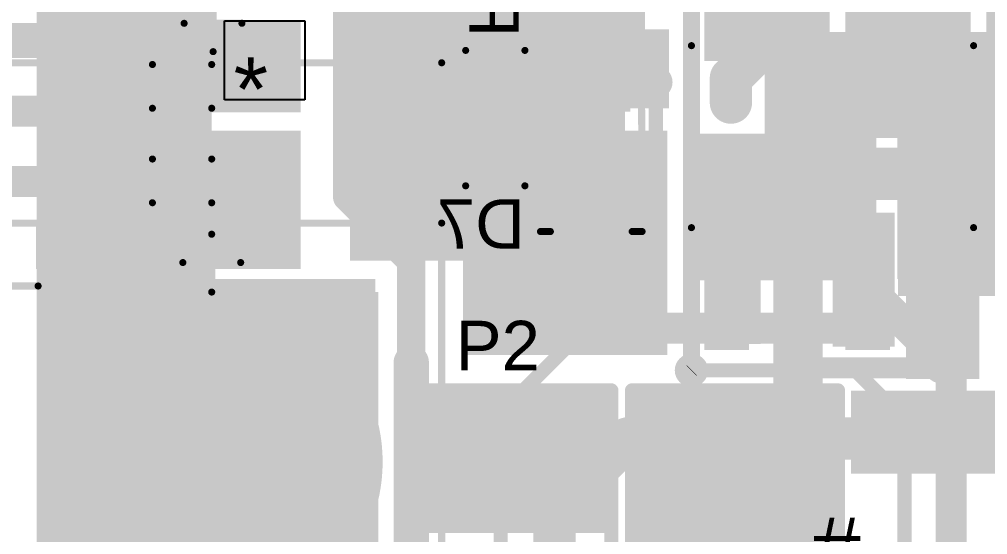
# Model space of a CAD drawing. Header units: millimetres. Extents: x -1.46 to 1.41, y -0.13 to 2.68.
# Drawn here: x -0.281 to 0.405, y 1 to 1.365 of the extents above; entities that cross this region are included whole.
import ezdxf

# ---------------------------------------------------------------- set-up
doc = ezdxf.new("R2010")
doc.units = ezdxf.units.MM
doc.header["$MEASUREMENT"] = 0
for name, color, linetype in [('BottomLayer', 5, 'Continuous'), ('BottomOverlay', 54, 'Continuous'), ('BottomPaste', 16, 'Continuous'), ('BottomSolder', 6, 'Continuous'), ('Mechanical2', 216, 'Continuous'), ('MultiLayer', 9, 'Continuous'), ('PadHoleLayer', 156, 'Continuous'), ('TopLayer', 1, 'Continuous'), ('TopOverlay', 2, 'Continuous'), ('TopPaste', 8, 'Continuous'), ('TopSolder', 216, 'Continuous'), ('ViaHoleLayer', 16, 'Continuous')]:
    doc.layers.add(name, color=color, linetype=linetype)
doc.styles.add('Arial', font='', dxfattribs={"height": 0.2})
doc.styles.get('Arial').set_extended_font_data('Arial')

# ---------------------------------------------------------------- blocks, each defined once
blk = doc.blocks.new('CAP_0603_B_14')
at = {"layer": 'BottomLayer'}
for points in [[(-0.045, -0.0175), (-0.045, 0.0175), (-0.015, 0.0175), (-0.015, -0.0175)], [(0.015, -0.0175), (0.015, 0.0175), (0.045, 0.0175), (0.045, -0.0175)]]:
    blk.add_hatch(color=5, dxfattribs=at).paths.add_polyline_path(points)
at = {"layer": 'BottomPaste'}
for points in [[(-0.045, -0.0175), (-0.045, 0.0175), (-0.015, 0.0175), (-0.015, -0.0175)], [(0.015, -0.0175), (0.015, 0.0175), (0.045, 0.0175), (0.045, -0.0175)]]:
    blk.add_hatch(color=16, dxfattribs=at).paths.add_polyline_path(points)
at = {"layer": 'BottomSolder'}
for points in [[(-0.04736, -0.01986), (-0.04736, 0.01986), (-0.01264, 0.01986), (-0.01264, -0.01986)], [(0.01264, -0.01986), (0.01264, 0.01986), (0.04736, 0.01986), (0.04736, -0.01986)]]:
    blk.add_hatch(color=6, dxfattribs=at).paths.add_polyline_path(points)
at = {"layer": 'BottomOverlay', "const_width": 0.005}
for points in [[(-0.049, -0.021), (-0.049, 0.021)], [(-0.018, 0.021), (-0.049, 0.021)], [(0.049, 0.021), (0.018, 0.021)], [(0.049, -0.021), (0.049, 0.021)], [(-0.018, -0.021), (-0.049, -0.021)], [(0.049, -0.021), (0.018, -0.021)]]:
    blk.add_lwpolyline(points, dxfattribs=at)
at = {"layer": 'BottomOverlay', "const_width": 0.0025}
for points in [[(-0.05025, 0.021, 1), (-0.04775, 0.021, 1)], [(-0.05025, 0.021, 1), (-0.04775, 0.021, 1)], [(-0.01925, 0.021, 1), (-0.01675, 0.021, 1)], [(0.01675, 0.021, 1), (0.01925, 0.021, 1)], [(0.04775, 0.021, 1), (0.05025, 0.021, 1)], [(0.04775, 0.021, 1), (0.05025, 0.021, 1)], [(-0.05025, -0.021, 1), (-0.04775, -0.021, 1)], [(-0.05025, -0.021, 1), (-0.04775, -0.021, 1)], [(-0.01925, -0.021, 1), (-0.01675, -0.021, 1)], [(0.01675, -0.021, 1), (0.01925, -0.021, 1)], [(0.04775, -0.021, 1), (0.05025, -0.021, 1)], [(0.04775, -0.021, 1), (0.05025, -0.021, 1)]]:
    blk.add_lwpolyline(points, format="xyb", close=True, dxfattribs=at)
blk = doc.blocks.new('SOIC_8_B_18')
at = {"layer": 'BottomLayer'}
for points in [[(-0.13681, 0.06319), (-0.13681, 0.08681), (-0.07579, 0.08681), (-0.07579, 0.06319)], [(0.07579, 0.06319), (0.07579, 0.08681), (0.13681, 0.08681), (0.13681, 0.06319)], [(-0.13681, 0.01319), (-0.13681, 0.03681), (-0.07579, 0.03681), (-0.07579, 0.01319)], [(0.07579, 0.01319), (0.07579, 0.03681), (0.13681, 0.03681), (0.13681, 0.01319)], [(-0.13681, -0.03681), (-0.13681, -0.01319), (-0.07579, -0.01319), (-0.07579, -0.03681)], [(0.07579, -0.03681), (0.07579, -0.01319), (0.13681, -0.01319), (0.13681, -0.03681)], [(-0.13681, -0.08681), (-0.13681, -0.06319), (-0.07579, -0.06319), (-0.07579, -0.08681)], [(0.07579, -0.08681), (0.07579, -0.06319), (0.13681, -0.06319), (0.13681, -0.08681)]]:
    blk.add_hatch(color=5, dxfattribs=at).paths.add_polyline_path(points)
at = {"layer": 'BottomPaste'}
for points in [[(-0.13681, 0.06319), (-0.13681, 0.08681), (-0.07579, 0.08681), (-0.07579, 0.06319)], [(0.07579, 0.06319), (0.07579, 0.08681), (0.13681, 0.08681), (0.13681, 0.06319)], [(-0.13681, 0.01319), (-0.13681, 0.03681), (-0.07579, 0.03681), (-0.07579, 0.01319)], [(0.07579, 0.01319), (0.07579, 0.03681), (0.13681, 0.03681), (0.13681, 0.01319)], [(-0.13681, -0.03681), (-0.13681, -0.01319), (-0.07579, -0.01319), (-0.07579, -0.03681)], [(0.07579, -0.03681), (0.07579, -0.01319), (0.13681, -0.01319), (0.13681, -0.03681)], [(-0.13681, -0.08681), (-0.13681, -0.06319), (-0.07579, -0.06319), (-0.07579, -0.08681)], [(0.07579, -0.08681), (0.07579, -0.06319), (0.13681, -0.06319), (0.13681, -0.08681)]]:
    blk.add_hatch(color=16, dxfattribs=at).paths.add_polyline_path(points)
at = {"layer": 'BottomSolder'}
for points in [[(-0.14081, 0.05919), (-0.14081, 0.09081), (-0.07179, 0.09081), (-0.07179, 0.05919)], [(0.07179, 0.05919), (0.07179, 0.09081), (0.14081, 0.09081), (0.14081, 0.05919)], [(-0.14081, 0.00919), (-0.14081, 0.04081), (-0.07179, 0.04081), (-0.07179, 0.00919)], [(0.07179, 0.00919), (0.07179, 0.04081), (0.14081, 0.04081), (0.14081, 0.00919)], [(-0.14081, -0.04081), (-0.14081, -0.00919), (-0.07179, -0.00919), (-0.07179, -0.04081)], [(0.07179, -0.04081), (0.07179, -0.00919), (0.14081, -0.00919), (0.14081, -0.04081)], [(-0.14081, -0.09081), (-0.14081, -0.05919), (-0.07179, -0.05919), (-0.07179, -0.09081)], [(0.07179, -0.09081), (0.07179, -0.05919), (0.14081, -0.05919), (0.14081, -0.09081)]]:
    blk.add_hatch(color=6, dxfattribs=at).paths.add_polyline_path(points)
at = {"layer": 'BottomOverlay', "const_width": 0.005}
for points in [[(0.066, 0.099), (-0.072, 0.099)], [(0.066, -0.099), (-0.072, -0.099)]]:
    blk.add_lwpolyline(points, dxfattribs=at)
at = {"layer": 'BottomOverlay'}
for points, const_width in [([(-0.07325, 0.099, 1), (-0.07075, 0.099, 1)], 0.0025), ([(0.06475, 0.099, 1), (0.06725, 0.099, 1)], 0.0025), ([(-0.1216, -0.1, 1), (-0.1344, -0.1, 1)], 0.01), ([(-0.1369, -0.1, 1), (-0.1319, -0.1, 1)], 0.005), ([(-0.1241, -0.1, 1), (-0.1191, -0.1, 1)], 0.005), ([(-0.07325, -0.099, 1), (-0.07075, -0.099, 1)], 0.0025), ([(0.06475, -0.099, 1), (0.06725, -0.099, 1)], 0.0025)]:
    blk.add_lwpolyline(points, format="xyb", close=True, dxfattribs=dict(at, const_width=const_width))
blk = doc.blocks.new('RES0603_B_28')
at = {"layer": 'BottomLayer'}
for points in [[(-0.045, -0.0175), (-0.045, 0.0175), (-0.015, 0.0175), (-0.015, -0.0175)], [(0.015, -0.0175), (0.015, 0.0175), (0.045, 0.0175), (0.045, -0.0175)]]:
    blk.add_hatch(color=5, dxfattribs=at).paths.add_polyline_path(points)
at = {"layer": 'BottomPaste'}
for points in [[(-0.045, -0.0175), (-0.045, 0.0175), (-0.015, 0.0175), (-0.015, -0.0175)], [(0.015, -0.0175), (0.015, 0.0175), (0.045, 0.0175), (0.045, -0.0175)]]:
    blk.add_hatch(color=16, dxfattribs=at).paths.add_polyline_path(points)
at = {"layer": 'BottomSolder'}
for points in [[(-0.049, -0.0215), (-0.049, 0.0215), (-0.011, 0.0215), (-0.011, -0.0215)], [(0.011, -0.0215), (0.011, 0.0215), (0.049, 0.0215), (0.049, -0.0215)]]:
    blk.add_hatch(color=6, dxfattribs=at).paths.add_polyline_path(points)
at = {"layer": 'BottomOverlay', "const_width": 0.005}
for points in [[(-0.048, 0.021), (0.048, 0.021)], [(-0.048, 0.021), (-0.048, -0.021)], [(0.048, 0.021), (0.048, -0.021)], [(-0.048, -0.021), (0.048, -0.021)]]:
    blk.add_lwpolyline(points, dxfattribs=at)
at = {"layer": 'BottomOverlay', "const_width": 0.0025}
for points in [[(-0.04925, 0.021, 1), (-0.04675, 0.021, 1)], [(-0.04925, 0.021, 1), (-0.04675, 0.021, 1)], [(0.04675, 0.021, 1), (0.04925, 0.021, 1)], [(0.04675, 0.021, 1), (0.04925, 0.021, 1)], [(-0.04925, -0.021, 1), (-0.04675, -0.021, 1)], [(-0.04925, -0.021, 1), (-0.04675, -0.021, 1)], [(0.04675, -0.021, 1), (0.04925, -0.021, 1)], [(0.04675, -0.021, 1), (0.04925, -0.021, 1)]]:
    blk.add_lwpolyline(points, format="xyb", close=True, dxfattribs=at)
blk = doc.blocks.new('AO4882_MS_B_35')
at = {"layer": 'BottomLayer'}
for points in [[(-0.14567, 0.08681), (-0.05906, 0.08681), (-0.05906, 0.06319), (-0.14567, 0.06319)], [(0.05906, 0.08681), (0.14567, 0.08681), (0.14567, 0.06319), (0.05906, 0.06319)], [(-0.14567, 0.03681), (-0.05906, 0.03681), (-0.05906, 0.01319), (-0.14567, 0.01319)], [(0.05906, 0.03681), (0.14567, 0.03681), (0.14567, 0.01319), (0.05906, 0.01319)], [(-0.14567, -0.01319), (-0.05906, -0.01319), (-0.05906, -0.03681), (-0.14567, -0.03681)], [(0.05906, -0.01319), (0.14567, -0.01319), (0.14567, -0.03681), (0.05906, -0.03681)], [(-0.14567, -0.06319), (-0.05906, -0.06319), (-0.05906, -0.08681), (-0.14567, -0.08681)], [(0.05906, -0.06319), (0.14567, -0.06319), (0.14567, -0.08681), (0.05906, -0.08681)]]:
    blk.add_hatch(color=5, dxfattribs=at).paths.add_polyline_path(points)
at = {"layer": 'BottomPaste'}
for points in [[(-0.14567, 0.08681), (-0.05906, 0.08681), (-0.05906, 0.06319), (-0.14567, 0.06319)], [(0.05906, 0.08681), (0.14567, 0.08681), (0.14567, 0.06319), (0.05906, 0.06319)], [(-0.14567, 0.03681), (-0.05906, 0.03681), (-0.05906, 0.01319), (-0.14567, 0.01319)], [(0.05906, 0.03681), (0.14567, 0.03681), (0.14567, 0.01319), (0.05906, 0.01319)], [(-0.14567, -0.01319), (-0.05906, -0.01319), (-0.05906, -0.03681), (-0.14567, -0.03681)], [(0.05906, -0.01319), (0.14567, -0.01319), (0.14567, -0.03681), (0.05906, -0.03681)], [(-0.14567, -0.06319), (-0.05906, -0.06319), (-0.05906, -0.08681), (-0.14567, -0.08681)], [(0.05906, -0.06319), (0.14567, -0.06319), (0.14567, -0.08681), (0.05906, -0.08681)]]:
    blk.add_hatch(color=16, dxfattribs=at).paths.add_polyline_path(points)
at = {"layer": 'BottomSolder'}
for points in [[(-0.14967, 0.09081), (-0.05506, 0.09081), (-0.05506, 0.05919), (-0.14967, 0.05919)], [(0.05506, 0.09081), (0.14967, 0.09081), (0.14967, 0.05919), (0.05506, 0.05919)], [(-0.14967, 0.04081), (-0.05506, 0.04081), (-0.05506, 0.00919), (-0.14967, 0.00919)], [(0.05506, 0.04081), (0.14967, 0.04081), (0.14967, 0.00919), (0.05506, 0.00919)], [(-0.14967, -0.00919), (-0.05506, -0.00919), (-0.05506, -0.04081), (-0.14967, -0.04081)], [(0.05506, -0.00919), (0.14967, -0.00919), (0.14967, -0.04081), (0.05506, -0.04081)], [(-0.14967, -0.05919), (-0.05506, -0.05919), (-0.05506, -0.09081), (-0.14967, -0.09081)], [(0.05506, -0.05919), (0.14967, -0.05919), (0.14967, -0.09081), (0.05506, -0.09081)]]:
    blk.add_hatch(color=6, dxfattribs=at).paths.add_polyline_path(points)
at = {"layer": 'BottomOverlay', "const_width": 0.005}
for points in [[(-0.063, 0.1), (0.066, 0.1)], [(-0.063, -0.1), (0.066, -0.1)]]:
    blk.add_lwpolyline(points, dxfattribs=at)
at = {"layer": 'BottomOverlay'}
for points, const_width in [([(-0.06425, 0.1, 1), (-0.06175, 0.1, 1)], 0.0025), ([(0.06475, 0.1, 1), (0.06725, 0.1, 1)], 0.0025), ([(-0.15371, -0.077, 1), (-0.16836, -0.077, 1)], 0.01), ([(-0.17086, -0.077, 1), (-0.16586, -0.077, 1)], 0.005), ([(-0.15621, -0.077, 1), (-0.15121, -0.077, 1)], 0.005), ([(-0.06425, -0.1, 1), (-0.06175, -0.1, 1)], 0.0025), ([(0.06475, -0.1, 1), (0.06725, -0.1, 1)], 0.0025)]:
    blk.add_lwpolyline(points, format="xyb", close=True, dxfattribs=dict(at, const_width=const_width))
blk = doc.blocks.new('CRS01_TE85L_Q_M__B_47')
at = {"layer": 'BottomLayer'}
for points in [[(-0.07874, 0.02362), (-0.0315, 0.02362), (-0.0315, -0.02362), (-0.07874, -0.02362)], [(0.0315, 0.02362), (0.07874, 0.02362), (0.07874, -0.02362), (0.0315, -0.02362)]]:
    blk.add_hatch(color=5, dxfattribs=at).paths.add_polyline_path(points)
at = {"layer": 'BottomOverlay'}
for points in [[(-0.11559, -0.038), (-0.08059, -0.038), (-0.08059, 0.038), (-0.11559, 0.038)], [(-0.08561, 0.025), (-0.058, 0.025), (-0.058, 0.03638), (-0.08561, 0.03638)], [(-0.08561, -0.03638), (-0.058, -0.03638), (-0.058, -0.025), (-0.08561, -0.025)]]:
    blk.add_hatch(color=54, dxfattribs=at).paths.add_polyline_path(points)
at = {"layer": 'BottomPaste'}
for points in [[(-0.07874, 0.02362), (-0.0315, 0.02362), (-0.0315, -0.02362), (-0.07874, -0.02362)], [(0.0315, 0.02362), (0.07874, 0.02362), (0.07874, -0.02362), (0.0315, -0.02362)]]:
    blk.add_hatch(color=16, dxfattribs=at).paths.add_polyline_path(points)
at = {"layer": 'BottomSolder'}
for points in [[(-0.08274, 0.02762), (-0.0275, 0.02762), (-0.0275, -0.02762), (-0.08274, -0.02762)], [(0.0275, 0.02762), (0.08274, 0.02762), (0.08274, -0.02762), (0.0275, -0.02762)]]:
    blk.add_hatch(color=6, dxfattribs=at).paths.add_polyline_path(points)
at = {"layer": 'BottomOverlay', "const_width": 0.005}
for points in [[(-0.11261, 0.03538), (0.05739, 0.036)], [(0.05739, 0.029), (0.05739, 0.036)], [(0.05739, -0.036), (0.05739, -0.029)], [(0.05739, -0.036), (-0.11261, -0.03538)]]:
    blk.add_lwpolyline(points, dxfattribs=at)
at = {"layer": 'BottomOverlay', "const_width": 0.0025}
for points in [[(-0.11386, 0.03538, 1), (-0.11136, 0.03538, 1)], [(0.05614, 0.036, 1), (0.05864, 0.036, 1)], [(0.05614, 0.036, 1), (0.05864, 0.036, 1)], [(0.05614, 0.029, 1), (0.05864, 0.029, 1)], [(0.05614, -0.029, 1), (0.05864, -0.029, 1)], [(-0.11386, -0.03538, 1), (-0.11136, -0.03538, 1)], [(0.05614, -0.036, 1), (0.05864, -0.036, 1)], [(0.05614, -0.036, 1), (0.05864, -0.036, 1)]]:
    blk.add_lwpolyline(points, format="xyb", close=True, dxfattribs=at)
blk = doc.blocks.new('0685H9150_01_69')
at = {"layer": 'TopLayer'}
for points in [[(-0.08102, 0.03583), (-0.03929, 0.03583), (-0.03929, -0.03583), (-0.08102, -0.03583)], [(0.03929, 0.03583), (0.08102, 0.03583), (0.08102, -0.03583), (0.03929, -0.03583)]]:
    blk.add_hatch(color=1, dxfattribs=at).paths.add_polyline_path(points)
at = {"layer": 'TopPaste'}
for points in [[(-0.08102, 0.03583), (-0.03929, 0.03583), (-0.03929, -0.03583), (-0.08102, -0.03583)], [(0.03929, 0.03583), (0.08102, 0.03583), (0.08102, -0.03583), (0.03929, -0.03583)]]:
    blk.add_hatch(color=8, dxfattribs=at).paths.add_polyline_path(points)
at = {"layer": 'TopSolder'}
for points in [[(-0.08502, 0.03983), (-0.03529, 0.03983), (-0.03529, -0.03983), (-0.08502, -0.03983)], [(0.03529, 0.03983), (0.08502, 0.03983), (0.08502, -0.03983), (0.03529, -0.03983)]]:
    blk.add_hatch(color=216, dxfattribs=at).paths.add_polyline_path(points)
at = {"layer": 'TopOverlay', "const_width": 0.005}
for points in [[(-0.02677, 0.03343), (0.02677, 0.03343)], [(-0.02677, -0.03343), (0.02677, -0.03343)]]:
    blk.add_lwpolyline(points, dxfattribs=at)
at = {"layer": 'TopOverlay', "const_width": 0.0025}
for points in [[(-0.02802, 0.03343, 1), (-0.02552, 0.03343, 1)], [(0.02552, 0.03343, 1), (0.02802, 0.03343, 1)], [(-0.02802, -0.03343, 1), (-0.02552, -0.03343, 1)], [(0.02552, -0.03343, 1), (0.02802, -0.03343, 1)]]:
    blk.add_lwpolyline(points, format="xyb", close=True, dxfattribs=at)
at = {"layer": 'TopOverlay'}
blk.add_text('F1', height=0.05, rotation=-90, dxfattribs=at).set_placement((0.08592, 0.038))
blk = doc.blocks.new('VKME1451J221MV_93')
at = {"layer": 'TopLayer'}
blk.add_hatch(color=1, dxfattribs=at).paths.add_polyline_path([(-0.08858, -0.03248), (-0.26574, -0.03248), (-0.26574, 0.03248), (-0.08858, 0.03248)])
at = {"layer": 'TopPaste'}
blk.add_hatch(color=8, dxfattribs=at).paths.add_polyline_path([(-0.08858, -0.03248), (-0.26574, -0.03248), (-0.26574, 0.03248), (-0.08858, 0.03248)])
at = {"layer": 'TopSolder'}
blk.add_hatch(color=216, dxfattribs=at).paths.add_polyline_path([(-0.08458, -0.03648), (-0.26974, -0.03648), (-0.26974, 0.03648), (-0.08458, 0.03648)])
blk = doc.blocks.new('PRT_10474_124')
at = {"layer": 'TopOverlay', "const_width": 0.005}
for points in [[(0.311, 0.165), (-0.21, 0.165)], [(0.311, -0.16), (0.311, 0.165)], [(0.283, -0.01755), (0.283, 0.02345)], [(0.30308, 0.003), (0.26208, 0.003)]]:
    blk.add_lwpolyline(points, dxfattribs=at)
at = {"layer": 'TopOverlay', "const_width": 0.0025}
for points in [[(0.30975, 0.165, 1), (0.31225, 0.165, 1)], [(0.30975, 0.165, 1), (0.31225, 0.165, 1)], [(0.28175, 0.02345, 1), (0.28425, 0.02345, 1)], [(0.30183, 0.003, 1), (0.30433, 0.003, 1)], [(0.28175, -0.01755, 1), (0.28425, -0.01755, 1)]]:
    blk.add_lwpolyline(points, format="xyb", close=True, dxfattribs=at)
blk = doc.blocks.new('PRT_10474_125')
at = {"layer": 'BottomLayer'}
h = blk.add_hatch(color=5, dxfattribs=at)
edge = h.paths.add_edge_path()
edge.add_arc((0.14173, 0), 0.11417, 0, 360)
at = {"layer": 'BottomSolder'}
h = blk.add_hatch(color=6, dxfattribs=at)
edge = h.paths.add_edge_path()
edge.add_arc((0.14173, 0), 0.11817, 0, 360)
at = {"layer": 'MultiLayer'}
h = blk.add_hatch(color=9, dxfattribs=at)
edge = h.paths.add_edge_path()
edge.add_arc((0.14173, 0), 0.11417, 0, 360)
at = {"layer": 'PadHoleLayer'}
h = blk.add_hatch(color=156, dxfattribs=at)
edge = h.paths.add_edge_path()
edge.add_arc((0.14173, 0), 0.09055, 0, 360)
at = {"layer": 'TopLayer'}
h = blk.add_hatch(color=1, dxfattribs=at)
edge = h.paths.add_edge_path()
edge.add_arc((0.14173, 0), 0.11417, 0, 360)
at = {"layer": 'TopSolder'}
h = blk.add_hatch(color=216, dxfattribs=at)
edge = h.paths.add_edge_path()
edge.add_arc((0.14173, 0), 0.11817, 0, 360)
at = {"layer": 'TopOverlay', "const_width": 0.005}
for points in [[(0.311, 0.165), (0.311, -0.16)], [(0.283, 0.02345), (0.283, -0.01755)], [(0.26208, 0.003), (0.30308, 0.003)], [(-0.21, -0.16), (0.311, -0.16)]]:
    blk.add_lwpolyline(points, dxfattribs=at)
at = {"layer": 'TopOverlay', "const_width": 0.0025}
for points in [[(0.28175, 0.02345, 1), (0.28425, 0.02345, 1)], [(0.26083, 0.003, 1), (0.26333, 0.003, 1)], [(0.30183, 0.003, 1), (0.30433, 0.003, 1)], [(0.28175, -0.01755, 1), (0.28425, -0.01755, 1)], [(0.30975, -0.16, 1), (0.31225, -0.16, 1)], [(0.30975, -0.16, 1), (0.31225, -0.16, 1)]]:
    blk.add_lwpolyline(points, format="xyb", close=True, dxfattribs=at)
blk = doc.blocks.new('RES_2512_B_135')
at = {"layer": 'BottomLayer'}
for points in [[(-0.15945, 0.06693), (-0.09646, 0.06693), (-0.09646, -0.06693), (-0.15945, -0.06693)], [(0.09646, 0.06693), (0.15945, 0.06693), (0.15945, -0.06693), (0.09646, -0.06693)]]:
    blk.add_hatch(color=5, dxfattribs=at).paths.add_polyline_path(points)
at = {"layer": 'BottomPaste'}
for points in [[(-0.15945, 0.06693), (-0.09646, 0.06693), (-0.09646, -0.06693), (-0.15945, -0.06693)], [(0.09646, 0.06693), (0.15945, 0.06693), (0.15945, -0.06693), (0.09646, -0.06693)]]:
    blk.add_hatch(color=16, dxfattribs=at).paths.add_polyline_path(points)
at = {"layer": 'BottomSolder'}
for points in [[(-0.16345, 0.07093), (-0.09246, 0.07093), (-0.09246, -0.07093), (-0.16345, -0.07093)], [(0.09246, 0.07093), (0.16345, 0.07093), (0.16345, -0.07093), (0.09246, -0.07093)]]:
    blk.add_hatch(color=6, dxfattribs=at).paths.add_polyline_path(points)
at = {"layer": 'BottomOverlay', "const_width": 0.01}
for points in [[(-0.167, -0.073), (-0.167, 0.073)], [(0.16679, 0.073), (-0.167, 0.073)], [(0.16679, -0.073), (0.16679, 0.073)], [(0.16679, -0.073), (-0.167, -0.073)]]:
    blk.add_lwpolyline(points, dxfattribs=at)
at = {"layer": 'BottomOverlay', "const_width": 0.005}
for points in [[(-0.1695, 0.073, 1), (-0.1645, 0.073, 1)], [(-0.1695, 0.073, 1), (-0.1645, 0.073, 1)], [(0.16429, 0.073, 1), (0.16929, 0.073, 1)], [(0.16429, 0.073, 1), (0.16929, 0.073, 1)], [(-0.1695, -0.073, 1), (-0.1645, -0.073, 1)], [(-0.1695, -0.073, 1), (-0.1645, -0.073, 1)], [(0.16429, -0.073, 1), (0.16929, -0.073, 1)], [(0.16429, -0.073, 1), (0.16929, -0.073, 1)]]:
    blk.add_lwpolyline(points, format="xyb", close=True, dxfattribs=at)
blk = doc.blocks.new('RES_2512_B_136')
at = {"layer": 'BottomLayer'}
for points in [[(-0.15945, 0.06693), (-0.09646, 0.06693), (-0.09646, -0.06693), (-0.15945, -0.06693)], [(0.09646, 0.06693), (0.15945, 0.06693), (0.15945, -0.06693), (0.09646, -0.06693)]]:
    blk.add_hatch(color=5, dxfattribs=at).paths.add_polyline_path(points)
at = {"layer": 'BottomPaste'}
for points in [[(-0.15945, 0.06693), (-0.09646, 0.06693), (-0.09646, -0.06693), (-0.15945, -0.06693)], [(0.09646, 0.06693), (0.15945, 0.06693), (0.15945, -0.06693), (0.09646, -0.06693)]]:
    blk.add_hatch(color=16, dxfattribs=at).paths.add_polyline_path(points)
at = {"layer": 'BottomSolder'}
for points in [[(-0.16345, 0.07093), (-0.09246, 0.07093), (-0.09246, -0.07093), (-0.16345, -0.07093)], [(0.09246, 0.07093), (0.16345, 0.07093), (0.16345, -0.07093), (0.09246, -0.07093)]]:
    blk.add_hatch(color=6, dxfattribs=at).paths.add_polyline_path(points)
at = {"layer": 'BottomOverlay', "const_width": 0.01}
for points in [[(-0.167, -0.073), (-0.167, 0.073)], [(0.16679, 0.073), (-0.167, 0.073)], [(0.16679, -0.073), (0.16679, 0.073)], [(0.16679, -0.073), (-0.167, -0.073)]]:
    blk.add_lwpolyline(points, dxfattribs=at)
at = {"layer": 'BottomOverlay', "const_width": 0.005}
for points in [[(-0.1695, 0.073, 1), (-0.1645, 0.073, 1)], [(-0.1695, 0.073, 1), (-0.1645, 0.073, 1)], [(0.16429, 0.073, 1), (0.16929, 0.073, 1)], [(0.16429, 0.073, 1), (0.16929, 0.073, 1)], [(-0.1695, -0.073, 1), (-0.1645, -0.073, 1)], [(-0.1695, -0.073, 1), (-0.1645, -0.073, 1)], [(0.16429, -0.073, 1), (0.16929, -0.073, 1)], [(0.16429, -0.073, 1), (0.16929, -0.073, 1)]]:
    blk.add_lwpolyline(points, format="xyb", close=True, dxfattribs=at)

msp = doc.modelspace()

# ---------------------------------------------------------------- hatches: boundary and pattern name
at = {"layer": 'BottomLayer'}
for points in [[(0.208, 1.339), (0.293, 1.339), (0.293, 1.449), (0.208, 1.449)], [(0.306, 1.281), (0.393, 1.281), (0.393, 1.431), (0.306, 1.431)], [(0.404, 1.30196), (0.543, 1.30196), (0.543, 1.399), (0.404, 1.399)], [(-0.032, 1.246), (0.024, 1.246), (0.024, 1.388), (-0.032, 1.388)], [(-0.187, 1.299), (-0.082, 1.299), (-0.082, 1.364), (-0.187, 1.364)], [(0.036, 1.30196), (0.179, 1.30196), (0.179, 1.358), (0.036, 1.358)], [(0.247, 1.281), (0.393, 1.281), (0.393, 1.328), (0.247, 1.328)], [(-0.082, 1.286), (-0.18704, 1.286), (-0.18704, 1.188), (-0.082, 1.188)], [(0.033, 1.127), (0.178, 1.127), (0.178, 1.286), (0.033, 1.286)], [(0.208, 1.135), (0.244, 1.135), (0.244, 1.274), (0.208, 1.274)], [(0.433, 1.237), (0.433, 1.274), (0.209, 1.274), (0.209, 1.237)], [(0.253, 1.032), (0.288, 1.032), (0.288, 1.23), (0.253, 1.23)], [(-0.152, 1.188), (-0.152, 1.22204), (-0.26943, 1.22204), (-0.26943, 1.188)], [(0.295, 1.133), (0.339, 1.133), (0.339, 1.228), (0.295, 1.228)], [(0.347, 1.11), (0.399, 1.11), (0.399, 1.228), (0.347, 1.228)], [(-0.027, 1.17165), (-0.268, 1.17165), (-0.268, 0.91265), (-0.027, 0.91265)], [(0.308, 1.043), (0.568, 1.043), (0.568, 1.10179), (0.308, 1.10179)], [(0.136, 1.001), (0.136, 1.095), (-0.002, 1.095), (-0.002, 1.001)], [(0.294, 0.968), (0.294, 1.095), (0.156, 1.095), (0.156, 0.968)]]:
    msp.add_hatch(color=5, dxfattribs=at).paths.add_polyline_path(points)
h = msp.add_hatch(color=5, dxfattribs=at)
edge = h.paths.add_edge_path()
edge.add_arc((-0.121, 1.348), 0.01181, 0, 360)
h = msp.add_hatch(color=5, dxfattribs=at)
edge = h.paths.add_edge_path()
edge.add_arc((-0.096, 1.348), 0.01181, 0, 360)
h = msp.add_hatch(color=5, dxfattribs=at)
edge = h.paths.add_edge_path()
edge.add_arc((0.01061, 1.35008), 0.01181, 0, 360)
h = msp.add_hatch(color=5, dxfattribs=at)
edge = h.paths.add_edge_path()
edge.add_arc((-0.122, 1.32), 0.01181, 0, 360)
h = msp.add_hatch(color=5, dxfattribs=at)
edge = h.paths.add_edge_path()
edge.add_arc((-0.097, 1.32), 0.01181, 0, 360)
h = msp.add_hatch(color=5, dxfattribs=at)
edge = h.paths.add_edge_path()
edge.add_arc((0.01061, 1.32316), 0.01181, 0, 360)
h = msp.add_hatch(color=5, dxfattribs=at)
edge = h.paths.add_edge_path()
edge.add_arc((0.16981, 1.32046), 0.01181, 0, 360)
h = msp.add_hatch(color=5, dxfattribs=at)
edge = h.paths.add_edge_path()
edge.add_arc((0.223, 1.306), 0.01181, 0, 360)
h = msp.add_hatch(color=5, dxfattribs=at)
edge = h.paths.add_edge_path()
edge.add_arc((0.26, 1.3), 0.01181, 0, 360)
h = msp.add_hatch(color=5, dxfattribs=at)
edge = h.paths.add_edge_path()
edge.add_arc((0.286, 1.3), 0.01181, 0, 360)
h = msp.add_hatch(color=5, dxfattribs=at)
edge = h.paths.add_edge_path()
edge.add_arc((0.312, 1.3), 0.01181, 0, 360)
h = msp.add_hatch(color=5, dxfattribs=at)
edge = h.paths.add_edge_path()
edge.add_arc((0.01061, 1.29624), 0.01181, 0, 360)
h = msp.add_hatch(color=5, dxfattribs=at)
edge = h.paths.add_edge_path()
edge.add_arc((-0.122, 1.271), 0.01181, 0, 360)
h = msp.add_hatch(color=5, dxfattribs=at)
edge = h.paths.add_edge_path()
edge.add_arc((-0.096, 1.271), 0.01181, 0, 360)
h = msp.add_hatch(color=5, dxfattribs=at)
edge = h.paths.add_edge_path()
edge.add_arc((0.01061, 1.26932), 0.01181, 0, 360)
h = msp.add_hatch(color=5, dxfattribs=at)
edge = h.paths.add_edge_path()
edge.add_arc((-0.122, 1.244), 0.01181, 0, 360)
h = msp.add_hatch(color=5, dxfattribs=at)
edge = h.paths.add_edge_path()
edge.add_arc((-0.096, 1.244), 0.01181, 0, 360)
h = msp.add_hatch(color=5, dxfattribs=at)
edge = h.paths.add_edge_path()
edge.add_arc((-0.122, 1.217), 0.01181, 0, 360)
h = msp.add_hatch(color=5, dxfattribs=at)
edge = h.paths.add_edge_path()
edge.add_arc((-0.096, 1.217), 0.01181, 0, 360)
h = msp.add_hatch(color=5, dxfattribs=at)
edge = h.paths.add_edge_path()
edge.add_arc((0.155, 1.14603), 0.01181, 0, 360)
h = msp.add_hatch(color=5, dxfattribs=at)
edge = h.paths.add_edge_path()
edge.add_arc((0.30681, 1.14603), 0.01181, 0, 360)
h = msp.add_hatch(color=5, dxfattribs=at)
edge = h.paths.add_edge_path()
edge.add_arc((-0.00356, 1.12185), 0.01181, 0, 360)
h = msp.add_hatch(color=5, dxfattribs=at)
edge = h.paths.add_edge_path()
edge.add_arc((0.195, 1.11622), 0.01181, 0, 360)
h = msp.add_hatch(color=5, dxfattribs=at)
edge = h.paths.add_edge_path()
edge.add_arc((0.319, 1.068), 0.01181, 0, 360)
h = msp.add_hatch(color=5, dxfattribs=at)
edge = h.paths.add_edge_path()
edge.add_arc((0.098, 1.016), 0.01181, 0, 360)
at = {"layer": 'BottomSolder'}
h = msp.add_hatch(color=6, dxfattribs=at)
edge = h.paths.add_edge_path()
edge.add_arc((-0.121, 1.348), 0.00591, 0, 360)
h = msp.add_hatch(color=6, dxfattribs=at)
edge = h.paths.add_edge_path()
edge.add_arc((-0.096, 1.348), 0.00591, 0, 360)
h = msp.add_hatch(color=6, dxfattribs=at)
edge = h.paths.add_edge_path()
edge.add_arc((0.01061, 1.35008), 0.00591, 0, 360)
h = msp.add_hatch(color=6, dxfattribs=at)
edge = h.paths.add_edge_path()
edge.add_arc((-0.122, 1.32), 0.00591, 0, 360)
h = msp.add_hatch(color=6, dxfattribs=at)
edge = h.paths.add_edge_path()
edge.add_arc((-0.097, 1.32), 0.00591, 0, 360)
h = msp.add_hatch(color=6, dxfattribs=at)
edge = h.paths.add_edge_path()
edge.add_arc((0.01061, 1.32316), 0.00591, 0, 360)
h = msp.add_hatch(color=6, dxfattribs=at)
edge = h.paths.add_edge_path()
edge.add_arc((0.16981, 1.32046), 0.00591, 0, 360)
h = msp.add_hatch(color=6, dxfattribs=at)
edge = h.paths.add_edge_path()
edge.add_arc((0.223, 1.306), 0.00591, 0, 360)
h = msp.add_hatch(color=6, dxfattribs=at)
edge = h.paths.add_edge_path()
edge.add_arc((0.26, 1.3), 0.00591, 0, 360)
h = msp.add_hatch(color=6, dxfattribs=at)
edge = h.paths.add_edge_path()
edge.add_arc((0.286, 1.3), 0.00591, 0, 360)
h = msp.add_hatch(color=6, dxfattribs=at)
edge = h.paths.add_edge_path()
edge.add_arc((0.312, 1.3), 0.00591, 0, 360)
h = msp.add_hatch(color=6, dxfattribs=at)
edge = h.paths.add_edge_path()
edge.add_arc((0.01061, 1.29624), 0.00591, 0, 360)
h = msp.add_hatch(color=6, dxfattribs=at)
edge = h.paths.add_edge_path()
edge.add_arc((-0.122, 1.271), 0.00591, 0, 360)
h = msp.add_hatch(color=6, dxfattribs=at)
edge = h.paths.add_edge_path()
edge.add_arc((-0.096, 1.271), 0.00591, 0, 360)
h = msp.add_hatch(color=6, dxfattribs=at)
edge = h.paths.add_edge_path()
edge.add_arc((0.01061, 1.26932), 0.00591, 0, 360)
h = msp.add_hatch(color=6, dxfattribs=at)
edge = h.paths.add_edge_path()
edge.add_arc((-0.122, 1.244), 0.00591, 0, 360)
h = msp.add_hatch(color=6, dxfattribs=at)
edge = h.paths.add_edge_path()
edge.add_arc((-0.096, 1.244), 0.00591, 0, 360)
h = msp.add_hatch(color=6, dxfattribs=at)
edge = h.paths.add_edge_path()
edge.add_arc((-0.122, 1.217), 0.00591, 0, 360)
h = msp.add_hatch(color=6, dxfattribs=at)
edge = h.paths.add_edge_path()
edge.add_arc((-0.096, 1.217), 0.00591, 0, 360)
h = msp.add_hatch(color=6, dxfattribs=at)
edge = h.paths.add_edge_path()
edge.add_arc((0.155, 1.14603), 0.00591, 0, 360)
h = msp.add_hatch(color=6, dxfattribs=at)
edge = h.paths.add_edge_path()
edge.add_arc((0.30681, 1.14603), 0.00591, 0, 360)
h = msp.add_hatch(color=6, dxfattribs=at)
edge = h.paths.add_edge_path()
edge.add_arc((-0.00356, 1.12185), 0.00591, 0, 360)
h = msp.add_hatch(color=6, dxfattribs=at)
edge = h.paths.add_edge_path()
edge.add_arc((0.195, 1.11622), 0.00591, 0, 360)
h = msp.add_hatch(color=6, dxfattribs=at)
edge = h.paths.add_edge_path()
edge.add_arc((0.319, 1.068), 0.00591, 0, 360)
h = msp.add_hatch(color=6, dxfattribs=at)
edge = h.paths.add_edge_path()
edge.add_arc((0.098, 1.016), 0.00591, 0, 360)
at = {"layer": 'TopLayer'}
for points in [[(-0.145, 1.134), (-0.145, 1.428), (-0.269, 1.428), (-0.269, 1.134)], [(-0.047, 1.194), (0.148, 1.194), (0.148, 1.403), (-0.047, 1.403)], [(-0.044, 1.336), (0.159, 1.336), (0.159, 1.403), (-0.044, 1.403)], [(0.341, 1.181), (0.435, 1.181), (0.435, 1.356), (0.341, 1.356)], [(0.25, 1.214), (0.326, 1.214), (0.326, 1.313), (0.25, 1.313)], [(0.346, 1.176), (0.558, 1.176), (0.558, 1.312), (0.346, 1.312)], [(0.326, 1.18), (0.326, 1.284), (0.196, 1.284), (0.196, 1.18)], [(-0.269, 0.912), (-0.029, 0.912), (-0.029, 1.181), (-0.269, 1.181)]]:
    msp.add_hatch(color=1, dxfattribs=at).paths.add_polyline_path(points)
h = msp.add_hatch(color=1, dxfattribs=at)
edge = h.paths.add_edge_path()
edge.add_arc((-0.121, 1.348), 0.01181, 0, 360)
h = msp.add_hatch(color=1, dxfattribs=at)
edge = h.paths.add_edge_path()
edge.add_arc((-0.096, 1.348), 0.01181, 0, 360)
h = msp.add_hatch(color=1, dxfattribs=at)
edge = h.paths.add_edge_path()
edge.add_arc((0.01061, 1.35008), 0.01181, 0, 360)
h = msp.add_hatch(color=1, dxfattribs=at)
edge = h.paths.add_edge_path()
edge.add_arc((-0.122, 1.32), 0.01181, 0, 360)
h = msp.add_hatch(color=1, dxfattribs=at)
edge = h.paths.add_edge_path()
edge.add_arc((-0.097, 1.32), 0.01181, 0, 360)
h = msp.add_hatch(color=1, dxfattribs=at)
edge = h.paths.add_edge_path()
edge.add_arc((0.01061, 1.32316), 0.01181, 0, 360)
h = msp.add_hatch(color=1, dxfattribs=at)
edge = h.paths.add_edge_path()
edge.add_arc((0.16981, 1.32046), 0.01181, 0, 360)
h = msp.add_hatch(color=1, dxfattribs=at)
edge = h.paths.add_edge_path()
edge.add_arc((0.223, 1.306), 0.01181, 0, 360)
h = msp.add_hatch(color=1, dxfattribs=at)
edge = h.paths.add_edge_path()
edge.add_arc((0.26, 1.3), 0.01181, 0, 360)
h = msp.add_hatch(color=1, dxfattribs=at)
edge = h.paths.add_edge_path()
edge.add_arc((0.286, 1.3), 0.01181, 0, 360)
h = msp.add_hatch(color=1, dxfattribs=at)
edge = h.paths.add_edge_path()
edge.add_arc((0.312, 1.3), 0.01181, 0, 360)
h = msp.add_hatch(color=1, dxfattribs=at)
edge = h.paths.add_edge_path()
edge.add_arc((0.01061, 1.29624), 0.01181, 0, 360)
h = msp.add_hatch(color=1, dxfattribs=at)
edge = h.paths.add_edge_path()
edge.add_arc((-0.122, 1.271), 0.01181, 0, 360)
h = msp.add_hatch(color=1, dxfattribs=at)
edge = h.paths.add_edge_path()
edge.add_arc((-0.096, 1.271), 0.01181, 0, 360)
h = msp.add_hatch(color=1, dxfattribs=at)
edge = h.paths.add_edge_path()
edge.add_arc((0.01061, 1.26932), 0.01181, 0, 360)
h = msp.add_hatch(color=1, dxfattribs=at)
edge = h.paths.add_edge_path()
edge.add_arc((-0.122, 1.244), 0.01181, 0, 360)
h = msp.add_hatch(color=1, dxfattribs=at)
edge = h.paths.add_edge_path()
edge.add_arc((-0.096, 1.244), 0.01181, 0, 360)
h = msp.add_hatch(color=1, dxfattribs=at)
edge = h.paths.add_edge_path()
edge.add_arc((-0.122, 1.217), 0.01181, 0, 360)
h = msp.add_hatch(color=1, dxfattribs=at)
edge = h.paths.add_edge_path()
edge.add_arc((-0.096, 1.217), 0.01181, 0, 360)
h = msp.add_hatch(color=1, dxfattribs=at)
edge = h.paths.add_edge_path()
edge.add_arc((0.155, 1.14603), 0.01181, 0, 360)
h = msp.add_hatch(color=1, dxfattribs=at)
edge = h.paths.add_edge_path()
edge.add_arc((0.30681, 1.14603), 0.01181, 0, 360)
h = msp.add_hatch(color=1, dxfattribs=at)
edge = h.paths.add_edge_path()
edge.add_arc((-0.00356, 1.12185), 0.01181, 0, 360)
h = msp.add_hatch(color=1, dxfattribs=at)
edge = h.paths.add_edge_path()
edge.add_arc((0.195, 1.11622), 0.01181, 0, 360)
h = msp.add_hatch(color=1, dxfattribs=at)
edge = h.paths.add_edge_path()
edge.add_arc((0.319, 1.068), 0.01181, 0, 360)
h = msp.add_hatch(color=1, dxfattribs=at)
edge = h.paths.add_edge_path()
edge.add_arc((0.098, 1.016), 0.01181, 0, 360)
at = {"layer": 'TopSolder'}
h = msp.add_hatch(color=216, dxfattribs=at)
edge = h.paths.add_edge_path()
edge.add_arc((-0.121, 1.348), 0.00591, 0, 360)
h = msp.add_hatch(color=216, dxfattribs=at)
edge = h.paths.add_edge_path()
edge.add_arc((-0.096, 1.348), 0.00591, 0, 360)
h = msp.add_hatch(color=216, dxfattribs=at)
edge = h.paths.add_edge_path()
edge.add_arc((0.01061, 1.35008), 0.00591, 0, 360)
h = msp.add_hatch(color=216, dxfattribs=at)
edge = h.paths.add_edge_path()
edge.add_arc((-0.122, 1.32), 0.00591, 0, 360)
h = msp.add_hatch(color=216, dxfattribs=at)
edge = h.paths.add_edge_path()
edge.add_arc((-0.097, 1.32), 0.00591, 0, 360)
h = msp.add_hatch(color=216, dxfattribs=at)
edge = h.paths.add_edge_path()
edge.add_arc((0.01061, 1.32316), 0.00591, 0, 360)
h = msp.add_hatch(color=216, dxfattribs=at)
edge = h.paths.add_edge_path()
edge.add_arc((0.16981, 1.32046), 0.00591, 0, 360)
h = msp.add_hatch(color=216, dxfattribs=at)
edge = h.paths.add_edge_path()
edge.add_arc((0.223, 1.306), 0.00591, 0, 360)
h = msp.add_hatch(color=216, dxfattribs=at)
edge = h.paths.add_edge_path()
edge.add_arc((0.26, 1.3), 0.00591, 0, 360)
h = msp.add_hatch(color=216, dxfattribs=at)
edge = h.paths.add_edge_path()
edge.add_arc((0.286, 1.3), 0.00591, 0, 360)
h = msp.add_hatch(color=216, dxfattribs=at)
edge = h.paths.add_edge_path()
edge.add_arc((0.312, 1.3), 0.00591, 0, 360)
h = msp.add_hatch(color=216, dxfattribs=at)
edge = h.paths.add_edge_path()
edge.add_arc((0.01061, 1.29624), 0.00591, 0, 360)
h = msp.add_hatch(color=216, dxfattribs=at)
edge = h.paths.add_edge_path()
edge.add_arc((-0.122, 1.271), 0.00591, 0, 360)
h = msp.add_hatch(color=216, dxfattribs=at)
edge = h.paths.add_edge_path()
edge.add_arc((-0.096, 1.271), 0.00591, 0, 360)
h = msp.add_hatch(color=216, dxfattribs=at)
edge = h.paths.add_edge_path()
edge.add_arc((0.01061, 1.26932), 0.00591, 0, 360)
h = msp.add_hatch(color=216, dxfattribs=at)
edge = h.paths.add_edge_path()
edge.add_arc((-0.122, 1.244), 0.00591, 0, 360)
h = msp.add_hatch(color=216, dxfattribs=at)
edge = h.paths.add_edge_path()
edge.add_arc((-0.096, 1.244), 0.00591, 0, 360)
h = msp.add_hatch(color=216, dxfattribs=at)
edge = h.paths.add_edge_path()
edge.add_arc((-0.122, 1.217), 0.00591, 0, 360)
h = msp.add_hatch(color=216, dxfattribs=at)
edge = h.paths.add_edge_path()
edge.add_arc((-0.096, 1.217), 0.00591, 0, 360)
h = msp.add_hatch(color=216, dxfattribs=at)
edge = h.paths.add_edge_path()
edge.add_arc((0.155, 1.14603), 0.00591, 0, 360)
h = msp.add_hatch(color=216, dxfattribs=at)
edge = h.paths.add_edge_path()
edge.add_arc((0.30681, 1.14603), 0.00591, 0, 360)
h = msp.add_hatch(color=216, dxfattribs=at)
edge = h.paths.add_edge_path()
edge.add_arc((-0.00356, 1.12185), 0.00591, 0, 360)
h = msp.add_hatch(color=216, dxfattribs=at)
edge = h.paths.add_edge_path()
edge.add_arc((0.195, 1.11622), 0.00591, 0, 360)
h = msp.add_hatch(color=216, dxfattribs=at)
edge = h.paths.add_edge_path()
edge.add_arc((0.319, 1.068), 0.00591, 0, 360)
h = msp.add_hatch(color=216, dxfattribs=at)
edge = h.paths.add_edge_path()
edge.add_arc((0.098, 1.016), 0.00591, 0, 360)
at = {"layer": 'ViaHoleLayer'}
h = msp.add_hatch(color=16, dxfattribs=at)
edge = h.paths.add_edge_path()
edge.add_arc((-0.121, 1.348), 0.00591, 0, 360)
h = msp.add_hatch(color=16, dxfattribs=at)
edge = h.paths.add_edge_path()
edge.add_arc((-0.096, 1.348), 0.00591, 0, 360)
h = msp.add_hatch(color=16, dxfattribs=at)
edge = h.paths.add_edge_path()
edge.add_arc((0.01061, 1.35008), 0.00591, 0, 360)
h = msp.add_hatch(color=16, dxfattribs=at)
edge = h.paths.add_edge_path()
edge.add_arc((-0.122, 1.32), 0.00591, 0, 360)
h = msp.add_hatch(color=16, dxfattribs=at)
edge = h.paths.add_edge_path()
edge.add_arc((-0.097, 1.32), 0.00591, 0, 360)
h = msp.add_hatch(color=16, dxfattribs=at)
edge = h.paths.add_edge_path()
edge.add_arc((0.01061, 1.32316), 0.00591, 0, 360)
h = msp.add_hatch(color=16, dxfattribs=at)
edge = h.paths.add_edge_path()
edge.add_arc((0.16981, 1.32046), 0.00591, 0, 360)
h = msp.add_hatch(color=16, dxfattribs=at)
edge = h.paths.add_edge_path()
edge.add_arc((0.223, 1.306), 0.00591, 0, 360)
h = msp.add_hatch(color=16, dxfattribs=at)
edge = h.paths.add_edge_path()
edge.add_arc((0.26, 1.3), 0.00591, 0, 360)
h = msp.add_hatch(color=16, dxfattribs=at)
edge = h.paths.add_edge_path()
edge.add_arc((0.286, 1.3), 0.00591, 0, 360)
h = msp.add_hatch(color=16, dxfattribs=at)
edge = h.paths.add_edge_path()
edge.add_arc((0.312, 1.3), 0.00591, 0, 360)
h = msp.add_hatch(color=16, dxfattribs=at)
edge = h.paths.add_edge_path()
edge.add_arc((0.01061, 1.29624), 0.00591, 0, 360)
h = msp.add_hatch(color=16, dxfattribs=at)
edge = h.paths.add_edge_path()
edge.add_arc((-0.122, 1.271), 0.00591, 0, 360)
h = msp.add_hatch(color=16, dxfattribs=at)
edge = h.paths.add_edge_path()
edge.add_arc((-0.096, 1.271), 0.00591, 0, 360)
h = msp.add_hatch(color=16, dxfattribs=at)
edge = h.paths.add_edge_path()
edge.add_arc((0.01061, 1.26932), 0.00591, 0, 360)
h = msp.add_hatch(color=16, dxfattribs=at)
edge = h.paths.add_edge_path()
edge.add_arc((-0.122, 1.244), 0.00591, 0, 360)
h = msp.add_hatch(color=16, dxfattribs=at)
edge = h.paths.add_edge_path()
edge.add_arc((-0.096, 1.244), 0.00591, 0, 360)
h = msp.add_hatch(color=16, dxfattribs=at)
edge = h.paths.add_edge_path()
edge.add_arc((-0.122, 1.217), 0.00591, 0, 360)
h = msp.add_hatch(color=16, dxfattribs=at)
edge = h.paths.add_edge_path()
edge.add_arc((-0.096, 1.217), 0.00591, 0, 360)
h = msp.add_hatch(color=16, dxfattribs=at)
edge = h.paths.add_edge_path()
edge.add_arc((0.155, 1.14603), 0.00591, 0, 360)
h = msp.add_hatch(color=16, dxfattribs=at)
edge = h.paths.add_edge_path()
edge.add_arc((0.30681, 1.14603), 0.00591, 0, 360)
h = msp.add_hatch(color=16, dxfattribs=at)
edge = h.paths.add_edge_path()
edge.add_arc((-0.00356, 1.12185), 0.00591, 0, 360)
h = msp.add_hatch(color=16, dxfattribs=at)
edge = h.paths.add_edge_path()
edge.add_arc((0.195, 1.11622), 0.00591, 0, 360)
h = msp.add_hatch(color=16, dxfattribs=at)
edge = h.paths.add_edge_path()
edge.add_arc((0.319, 1.068), 0.00591, 0, 360)
h = msp.add_hatch(color=16, dxfattribs=at)
edge = h.paths.add_edge_path()
edge.add_arc((0.098, 1.016), 0.00591, 0, 360)

# ---------------------------------------------------------------- linework, layer by layer
at = {"layer": 'BottomLayer'}
for points, const_width in [([(0.195, 1.11622), (0.195, 1.616)], 0.012), ([(-0.049, 1.23896), (-0.049, 1.399)], 0.02), ([(-0.352, 1.35), (-0.17689, 1.35)], 0.025), ([(-0.17689, 1.35), (-0.164, 1.33711)], 0.025), ([(-0.164, 1.314), (-0.164, 1.33711)], 0.025), ([(-0.32, 1.3), (-0.2337, 1.3)], 0.022), ([(-0.299, 1.25), (-0.2337, 1.25)], 0.022), ([(-0.049, 1.23896), (-0.03904, 1.229)], 0.02), ([(-0.03904, 1.229), (-0.039, 1.229)], 0.02), ([(-0.039, 1.229), (-0.00356, 1.19356)], 0.02), ([(-0.00356, 1.12185), (-0.00356, 1.19356)], 0.02), ([(0.37169, 1.17369), (0.376, 1.178)], 0.015), ([(0.37169, 1.12679), (0.37169, 1.17369)], 0.015), ([(0.3629, 1.118), (0.37169, 1.12679)], 0.015), ([(0.276, 1.118), (0.3629, 1.118)], 0.015), ([(0.05228, 1.06171), (0.05228, 1.06295)], 0.022), ([(0.05228, 1.06171), (0.05817, 1.05583)], 0.022), ([(0.06528, 1.06295), (0.0665, 1.06295)], 0.022), ([(0.0665, 1.06295), (0.08125, 1.0482)], 0.022), ([(0.20686, 1.06295), (0.23416, 1.06295)], 0.022), ([(0.05817, 1.05583), (0.098, 1.016)], 0.022), ([(0.08125, 1.0482), (0.08325, 1.0482)], 0.022), ([(0.08325, 1.0482), (0.098, 1.03346)], 0.022), ([(0.098, 1.03346), (0.107, 1.04246)], 0.022)]:
    msp.add_lwpolyline(points, dxfattribs=dict(at, const_width=const_width))
for points, const_width in [([(-0.18314, 1.35, 1), (-0.17064, 1.35, 1)], 0.0125), ([(-0.18314, 1.35, 1), (-0.17064, 1.35, 1)], 0.0125), ([(-0.17025, 1.33711, 1), (-0.15775, 1.33711, 1)], 0.0125), ([(-0.17025, 1.33711, 1), (-0.15775, 1.33711, 1)], 0.0125), ([(-0.17025, 1.314, 1), (-0.15775, 1.314, 1)], 0.0125), ([(-0.2392, 1.3, 1), (-0.2282, 1.3, 1)], 0.011), ([(-0.2392, 1.25, 1), (-0.2282, 1.25, 1)], 0.011), ([(-0.054, 1.23896, 1), (-0.044, 1.23896, 1)], 0.01), ([(-0.054, 1.23896, 1), (-0.044, 1.23896, 1)], 0.01), ([(-0.04404, 1.229, 1), (-0.03404, 1.229, 1)], 0.01), ([(-0.04404, 1.229, 1), (-0.03404, 1.229, 1)], 0.01), ([(-0.044, 1.229, 1), (-0.034, 1.229, 1)], 0.01), ([(-0.044, 1.229, 1), (-0.034, 1.229, 1)], 0.01), ([(-0.00856, 1.19356, 1), (0.00144, 1.19356, 1)], 0.01), ([(-0.00856, 1.19356, 1), (0.00144, 1.19356, 1)], 0.01), ([(0.36794, 1.17369, 1), (0.37544, 1.17369, 1)], 0.0075), ([(0.36794, 1.17369, 1), (0.37544, 1.17369, 1)], 0.0075), ([(0.37225, 1.178, 1), (0.37975, 1.178, 1)], 0.0075), ([(0.36794, 1.12679, 1), (0.37544, 1.12679, 1)], 0.0075), ([(0.36794, 1.12679, 1), (0.37544, 1.12679, 1)], 0.0075), ([(-0.00856, 1.12185, 1), (0.00144, 1.12185, 1)], 0.01), ([(0.27225, 1.118, 1), (0.27975, 1.118, 1)], 0.0075), ([(0.35915, 1.118, 1), (0.36665, 1.118, 1)], 0.0075), ([(0.35915, 1.118, 1), (0.36665, 1.118, 1)], 0.0075), ([(0.192, 1.11622, 1), (0.198, 1.11622, 1)], 0.006), ([(0.04679, 1.06295, 1), (0.05779, 1.06295, 1)], 0.011), ([(0.04679, 1.06171, 1), (0.05779, 1.06171, 1)], 0.011), ([(0.04679, 1.06171, 1), (0.05779, 1.06171, 1)], 0.011), ([(0.05978, 1.06295, 1), (0.07079, 1.06295, 1)], 0.011), ([(0.061, 1.06295, 1), (0.072, 1.06295, 1)], 0.011), ([(0.061, 1.06295, 1), (0.072, 1.06295, 1)], 0.011), ([(0.20136, 1.06295, 1), (0.21236, 1.06295, 1)], 0.011), ([(0.22866, 1.06295, 1), (0.23966, 1.06295, 1)], 0.011), ([(0.05267, 1.05583, 1), (0.06367, 1.05583, 1)], 0.011), ([(0.05267, 1.05583, 1), (0.06367, 1.05583, 1)], 0.011), ([(0.07575, 1.0482, 1), (0.08675, 1.0482, 1)], 0.011), ([(0.07575, 1.0482, 1), (0.08675, 1.0482, 1)], 0.011), ([(0.07775, 1.0482, 1), (0.08875, 1.0482, 1)], 0.011), ([(0.07775, 1.0482, 1), (0.08875, 1.0482, 1)], 0.011), ([(0.1015, 1.04246, 1), (0.1125, 1.04246, 1)], 0.011), ([(0.0925, 1.03346, 1), (0.1035, 1.03346, 1)], 0.011), ([(0.0925, 1.03346, 1), (0.1035, 1.03346, 1)], 0.011), ([(0.0925, 1.016, 1), (0.1035, 1.016, 1)], 0.011)]:
    msp.add_lwpolyline(points, format="xyb", close=True, dxfattribs=dict(at, const_width=const_width))
at = {"layer": 'Mechanical2', "const_width": 0.015}
msp.add_lwpolyline([(1.39764, 1.27953, 1), (-1.39764, 1.27953, 1)], format="xyb", close=True, dxfattribs=at)
at = {"layer": 'TopLayer'}
for p, q in [((-0.136, 1.308), (-0.136, 1.364)), ((-0.136, 1.364), (-0.079, 1.364)), ((-0.079, 1.364), (-0.079, 1.308)), ((-0.113, 1.308), (-0.136, 1.308)), ((-0.079, 1.308), (-0.113, 1.308))]:
    msp.add_line(p, q, dxfattribs=at)
for points, const_width in [([(0.223, 1.32343), (0.24057, 1.341)], 0.03), ([(0.24057, 1.341), (0.34343, 1.341)], 0.03), ([(0.223, 1.306), (0.223, 1.32343)], 0.03), ([(0.16981, 1.19584), (0.16981, 1.32046)], 0.01), ([(0.281, 1.3), (0.30811, 1.27289)], 0.022), ([(0.361, 1.23723), (0.37238, 1.22585)], 0.03), ([(0.275, 1.232), (0.30461, 1.20239)], 0.022), ([(0.37238, 1.22585), (0.39386, 1.20437)], 0.022), ([(0.39386, 1.20437), (0.44997, 1.20437)], 0.022), ([(0.30461, 1.19039), (0.379, 1.116)], 0.022), ([(0.05981, 1.08584), (0.16981, 1.19584)], 0.01), ([(0.155, 1.14603), (0.30681, 1.14603)], 0.022), ([(-0.00356, 0.918), (-0.00356, 1.12185)], 0.025), ([(0.379, 0.92303), (0.379, 1.116)], 0.022), ([(0.195, 1.116), (0.19522, 1.11622)], 0.01), ([(0.19522, 1.11622), (0.31096, 1.11622)], 0.01), ([(0.31096, 1.11622), (0.346, 1.08118)], 0.01), ([(0.05981, 0.951), (0.05981, 1.08584)], 0.01), ([(0.346, 0.869), (0.346, 1.08118)], 0.01), ([(0.098, 1.016), (0.15, 1.068)], 0.03), ([(0.15, 1.068), (0.319, 1.068)], 0.03), ([(0.098, 0.80127), (0.098, 1.016)], 0.03)]:
    msp.add_lwpolyline(points, dxfattribs=dict(at, const_width=const_width))
for points, const_width in [([(0.23307, 1.341, 1), (0.24807, 1.341, 1)], 0.015), ([(0.23307, 1.341, 1), (0.24807, 1.341, 1)], 0.015), ([(0.33593, 1.341, 1), (0.35093, 1.341, 1)], 0.015), ([(0.2155, 1.32343, 1), (0.2305, 1.32343, 1)], 0.015), ([(0.2155, 1.32343, 1), (0.2305, 1.32343, 1)], 0.015), ([(0.16731, 1.32046, 1), (0.17231, 1.32046, 1)], 0.005), ([(0.2155, 1.306, 1), (0.2305, 1.306, 1)], 0.015), ([(0.2755, 1.3, 1), (0.2865, 1.3, 1)], 0.011), ([(0.30261, 1.27289, 1), (0.31361, 1.27289, 1)], 0.011), ([(0.3535, 1.23723, 1), (0.3685, 1.23723, 1)], 0.015), ([(0.2695, 1.232, 1), (0.2805, 1.232, 1)], 0.011), ([(0.36488, 1.22585, 1), (0.37988, 1.22585, 1)], 0.015), ([(0.36688, 1.22585, 1), (0.37788, 1.22585, 1)], 0.011), ([(0.38836, 1.20437, 1), (0.39936, 1.20437, 1)], 0.011), ([(0.38836, 1.20437, 1), (0.39936, 1.20437, 1)], 0.011), ([(0.29911, 1.20239, 1), (0.31011, 1.20239, 1)], 0.011), ([(0.29911, 1.19039, 1), (0.31011, 1.19039, 1)], 0.011), ([(0.16731, 1.19584, 1), (0.17231, 1.19584, 1)], 0.005), ([(0.16731, 1.19584, 1), (0.17231, 1.19584, 1)], 0.005), ([(0.1495, 1.14603, 1), (0.1605, 1.14603, 1)], 0.011), ([(0.30131, 1.14603, 1), (0.31231, 1.14603, 1)], 0.011), ([(-0.00981, 1.12185, 1), (0.00269, 1.12185, 1)], 0.0125), ([(0.3735, 1.116, 1), (0.3845, 1.116, 1)], 0.011), ([(0.3735, 1.116, 1), (0.3845, 1.116, 1)], 0.011), ([(0.1925, 1.116, 1), (0.1975, 1.116, 1)], 0.005), ([(0.19272, 1.11622, 1), (0.19772, 1.11622, 1)], 0.005), ([(0.19272, 1.11622, 1), (0.19772, 1.11622, 1)], 0.005), ([(0.30846, 1.11622, 1), (0.31346, 1.11622, 1)], 0.005), ([(0.30846, 1.11622, 1), (0.31346, 1.11622, 1)], 0.005), ([(0.05731, 1.08584, 1), (0.06231, 1.08584, 1)], 0.005), ([(0.05731, 1.08584, 1), (0.06231, 1.08584, 1)], 0.005), ([(0.3435, 1.08118, 1), (0.3485, 1.08118, 1)], 0.005), ([(0.3435, 1.08118, 1), (0.3485, 1.08118, 1)], 0.005), ([(0.1425, 1.068, 1), (0.1575, 1.068, 1)], 0.015), ([(0.1425, 1.068, 1), (0.1575, 1.068, 1)], 0.015), ([(0.3115, 1.068, 1), (0.3265, 1.068, 1)], 0.015), ([(0.0905, 1.016, 1), (0.1055, 1.016, 1)], 0.015), ([(0.0905, 1.016, 1), (0.1055, 1.016, 1)], 0.015)]:
    msp.add_lwpolyline(points, format="xyb", close=True, dxfattribs=dict(at, const_width=const_width))

# ---------------------------------------------------------------- block references
for name, p, rotation in [('PRT_10474_124', (-0.147, 1.6452), 270), ('0685H9150_01_69', (0.118, 1.417), 90), ('AO4882_MS_B_35', (0.295, 1.28036), 90), ('SOIC_8_B_18', (-0.34, 1.275), 180), ('CRS01_TE85L_Q_M__B_47', (0.12403, 1.272), 270), ('RES0603_B_28', (0.056, 1.295), 90), ('CAP_0603_B_14', (-0.166, 1.284), 270), ('PRT_10474_125', (-0.142, 0.90962), 90), ('RES_2512_B_135', (0.06528, 0.935), 270), ('RES_2512_B_136', (0.22586, 0.935), 270)]:
    msp.add_blockref(name, p, dxfattribs=dict(rotation=rotation))
msp.add_blockref('VKME1451J221MV_93', (0.61113, 1.20537))

# ---------------------------------------------------------------- texts
at = {"layer": 'BottomOverlay', "style": 'Arial', "text_generation_flag": 2}
for s, height, rotation, p in [('R20', 0.035, 270, (0.03751, 1.35235)), ('*', 0.045, 360, (-0.105, 1.293))]:
    msp.add_text(s, height=height, rotation=rotation, dxfattribs=at).set_placement(p)
msp.add_text('D7', height=0.035, dxfattribs=at).set_placement((0.07716, 1.20251))
at = {"layer": 'TopOverlay', "style": 'Arial'}
msp.add_text('P2', height=0.035, dxfattribs=at).set_placement((0.02784, 1.11633))
msp.add_text('#', height=0.045, rotation=360, dxfattribs=at).set_placement((0.28, 0.967))

doc.saveas('drawing.dxf')
